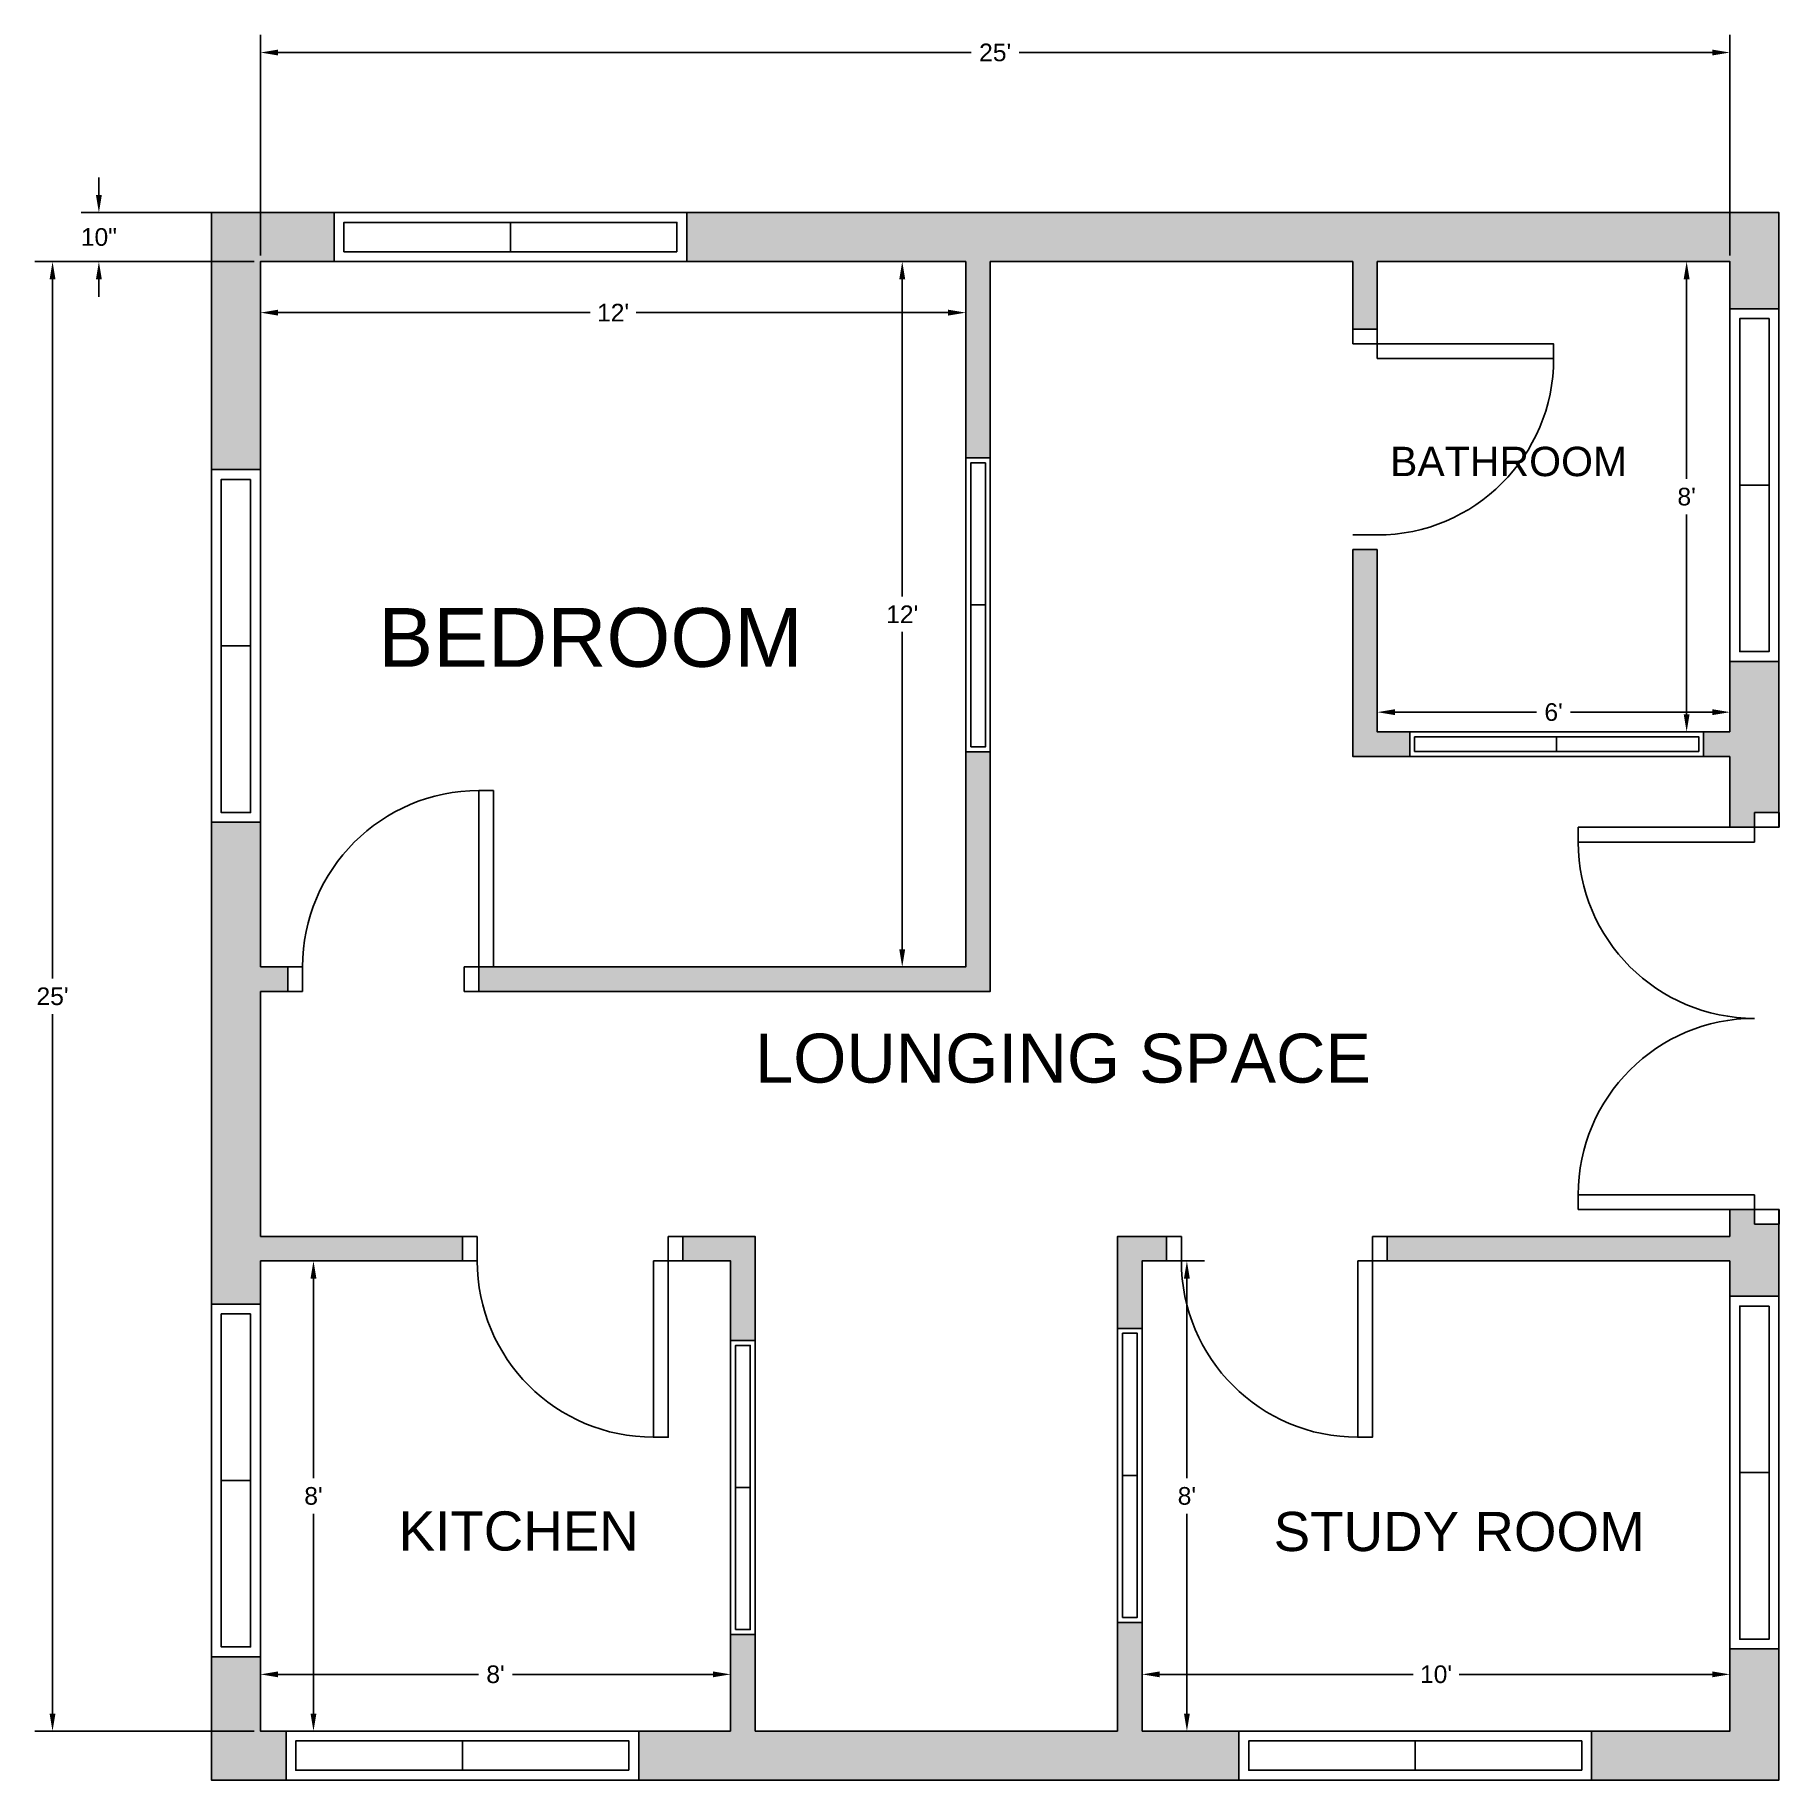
# Model space of a CAD drawing. Header units: inches. Extents: x -179 to 177, y -269 to 88.
import ezdxf

# ---------------------------------------------------------------- set-up
doc = ezdxf.new("R2010")
doc.units = ezdxf.units.IN
doc.header["$MEASUREMENT"] = 0
doc.styles.get("Standard").update_dxf_attribs({"font": 'Arial.ttf'})
doc.dimstyles.get("Standard").update_dxf_attribs({"dimscale": 20, "dimtxt": 0.18, "dimasz": 0.18, "dimexe": 0.18, "dimexo": 0.0625, "dimgap": 0.09, "dimtad": 0, "dimtih": 1, "dimtoh": 1, "dimdec": 1, "dimzin": 0, "dimdsep": 46, "dimlunit": 4, "dimtxsty": 'Standard', "dimcen": 0.09, "dimadec": 0, "dimazin": 0, "dimtfac": 1, "dimtdec": 1, "dimtofl": 0, "dimtmove": 0, "dimatfit": 3, "dimfxl": 1, "dimtolj": 1, "dimtzin": 0, "dimarcsym": 0})

# ---------------------------------------------------------------- blocks, each defined once
blk = doc.blocks.new('*D4')
at = {"color": 0, "lineweight": -2, "ltscale": 3, "transparency": 16777216}
for p, q in [((-132.88, 42.67), (-132.88, 87.7)), ((167.12, 42.67), (167.12, 87.7)), ((-129.28, 84.1), (12.23, 84.1)), ((163.52, 84.1), (22.01, 84.1))]:
    blk.add_line(p, q, dxfattribs=at)
at = {"color": 0, "ltscale": 3, "transparency": 16777216}
for points in [[(-129.28, 84.7), (-129.28, 83.5), (-132.88, 84.1)], [(163.52, 84.7), (163.52, 83.5), (167.12, 84.1)]]:
    blk.add_solid(points, dxfattribs=at)
at = {"layer": 'Defpoints', "color": 0, "ltscale": 3, "transparency": 16777216}
for p in [(167.12, 84.1), (-132.88, 41.42), (167.12, 41.42)]:
    blk.add_point(p, dxfattribs=at)
at = {"color": 0, "ltscale": 3, "transparency": 16777216, "insert": (17.12, 84.1), "char_height": 3.6, "attachment_point": 5}
blk.add_mtext("\\A1;25'", dxfattribs=at)
blk = doc.blocks.new('*D5')
at = {"color": 0, "lineweight": -2, "ltscale": 3, "transparency": 16777216}
for p, q in [((-165.85, 55.02), (-165.85, 58.62)), ((-134.13, 51.42), (-169.45, 51.42)), ((-134.13, 41.42), (-169.45, 41.42)), ((-165.85, 37.82), (-165.85, 34.22))]:
    blk.add_line(p, q, dxfattribs=at)
at = {"color": 0, "ltscale": 3, "transparency": 16777216}
for points in [[(-166.45, 55.02), (-165.25, 55.02), (-165.85, 51.42)], [(-166.45, 37.82), (-165.25, 37.82), (-165.85, 41.42)]]:
    blk.add_solid(points, dxfattribs=at)
at = {"layer": 'Defpoints', "color": 0, "ltscale": 3, "transparency": 16777216}
for p in [(-132.88, 51.42), (-165.85, 41.42), (-132.88, 41.42)]:
    blk.add_point(p, dxfattribs=at)
at = {"color": 0, "ltscale": 3, "transparency": 16777216, "insert": (-165.85, 46.42), "char_height": 3.6, "attachment_point": 5}
blk.add_mtext('\\A1;10"', dxfattribs=at)
blk = doc.blocks.new('*D8')
at = {"color": 0, "lineweight": -2, "ltscale": 3, "transparency": 16777216}
for p, q in [((-132.88, 40.17), (-132.88, 27.4)), ((11.12, 40.17), (11.12, 27.4)), ((-129.28, 31), (-65.57, 31)), ((7.52, 31), (-56.19, 31))]:
    blk.add_line(p, q, dxfattribs=at)
at = {"color": 0, "ltscale": 3, "transparency": 16777216}
for points in [[(-129.28, 31.6), (-129.28, 30.4), (-132.88, 31)], [(7.52, 31.6), (7.52, 30.4), (11.12, 31)]]:
    blk.add_solid(points, dxfattribs=at)
at = {"layer": 'Defpoints', "color": 0, "ltscale": 3, "transparency": 16777216}
for p in [(-132.88, 41.42), (11.12, 41.42), (11.12, 31)]:
    blk.add_point(p, dxfattribs=at)
at = {"color": 0, "ltscale": 3, "transparency": 16777216, "insert": (-60.88, 31), "char_height": 3.6, "attachment_point": 5}
blk.add_mtext("\\A1;12'", dxfattribs=at)
blk = doc.blocks.new('*D9')
at = {"color": 0, "lineweight": -2, "ltscale": 3, "transparency": 16777216}
for p, q in [((9.87, 41.42), (-5.45, 41.42)), ((-1.85, 37.82), (-1.85, -26.97)), ((-1.85, -98.98), (-1.85, -34.18)), ((9.87, -102.58), (-5.45, -102.58))]:
    blk.add_line(p, q, dxfattribs=at)
at = {"color": 0, "ltscale": 3, "transparency": 16777216}
for points in [[(-2.45, 37.82), (-1.25, 37.82), (-1.85, 41.42)], [(-2.45, -98.98), (-1.25, -98.98), (-1.85, -102.58)]]:
    blk.add_solid(points, dxfattribs=at)
at = {"layer": 'Defpoints', "color": 0, "ltscale": 3, "transparency": 16777216}
for p in [(11.12, 41.42), (-1.85, -102.58), (11.12, -102.58)]:
    blk.add_point(p, dxfattribs=at)
at = {"color": 0, "ltscale": 3, "transparency": 16777216, "insert": (-1.85, -30.58), "char_height": 3.6, "attachment_point": 5}
blk.add_mtext("\\A1;12'", dxfattribs=at)
blk = doc.blocks.new('*D10')
at = {"color": 0, "lineweight": -2, "ltscale": 3, "transparency": 16777216}
for p, q in [((-131.63, -162.58), (-118.44, -162.58)), ((-122.04, -166.18), (-122.04, -206.94)), ((-122.04, -254.98), (-122.04, -214.21)), ((-131.63, -258.58), (-118.44, -258.58))]:
    blk.add_line(p, q, dxfattribs=at)
at = {"color": 0, "ltscale": 3, "transparency": 16777216}
for points in [[(-122.64, -166.18), (-121.44, -166.18), (-122.04, -162.58)], [(-122.64, -254.98), (-121.44, -254.98), (-122.04, -258.58)]]:
    blk.add_solid(points, dxfattribs=at)
at = {"layer": 'Defpoints', "color": 0, "ltscale": 3, "transparency": 16777216}
for p in [(-132.88, -162.58), (-122.04, -162.58), (-132.88, -258.58)]:
    blk.add_point(p, dxfattribs=at)
at = {"color": 0, "ltscale": 3, "transparency": 16777216, "insert": (-122.04, -210.58), "char_height": 3.6, "attachment_point": 5}
blk.add_mtext("\\A1;8'", dxfattribs=at)
blk = doc.blocks.new('*D11')
at = {"color": 0, "lineweight": -2, "ltscale": 3, "transparency": 16777216}
for p, q in [((-132.88, -257.33), (-132.88, -243.39)), ((-36.88, -257.33), (-36.88, -243.39)), ((-129.28, -246.99), (-88.34, -246.99)), ((-40.48, -246.99), (-81.42, -246.99))]:
    blk.add_line(p, q, dxfattribs=at)
at = {"color": 0, "ltscale": 3, "transparency": 16777216}
for points in [[(-129.28, -246.39), (-129.28, -247.59), (-132.88, -246.99)], [(-40.48, -246.39), (-40.48, -247.59), (-36.88, -246.99)]]:
    blk.add_solid(points, dxfattribs=at)
at = {"layer": 'Defpoints', "color": 0, "ltscale": 3, "transparency": 16777216}
for p in [(-36.88, -246.99), (-132.88, -258.58), (-36.88, -258.58)]:
    blk.add_point(p, dxfattribs=at)
at = {"color": 0, "ltscale": 3, "transparency": 16777216, "insert": (-84.88, -246.99), "char_height": 3.6, "attachment_point": 5}
blk.add_mtext("\\A1;8'", dxfattribs=at)
blk = doc.blocks.new('*D12')
at = {"color": 0, "lineweight": -2, "ltscale": 3, "transparency": 16777216}
for p, q in [((48.37, -162.58), (59.86, -162.58)), ((56.26, -166.18), (56.26, -206.94)), ((56.26, -254.98), (56.26, -214.21)), ((48.37, -258.58), (59.86, -258.58))]:
    blk.add_line(p, q, dxfattribs=at)
at = {"color": 0, "ltscale": 3, "transparency": 16777216}
for points in [[(55.66, -166.18), (56.86, -166.18), (56.26, -162.58)], [(55.66, -254.98), (56.86, -254.98), (56.26, -258.58)]]:
    blk.add_solid(points, dxfattribs=at)
at = {"layer": 'Defpoints', "color": 0, "ltscale": 3, "transparency": 16777216}
for p in [(47.12, -162.58), (56.26, -162.58), (47.12, -258.58)]:
    blk.add_point(p, dxfattribs=at)
at = {"color": 0, "ltscale": 3, "transparency": 16777216, "insert": (56.26, -210.58), "char_height": 3.6, "attachment_point": 5}
blk.add_mtext("\\A1;8'", dxfattribs=at)
blk = doc.blocks.new('*D13')
at = {"color": 0, "lineweight": -2, "ltscale": 3, "transparency": 16777216}
for p, q in [((47.12, -257.33), (47.12, -243.39)), ((167.12, -257.33), (167.12, -243.39)), ((50.72, -246.99), (102.43, -246.99)), ((163.52, -246.99), (111.81, -246.99))]:
    blk.add_line(p, q, dxfattribs=at)
at = {"color": 0, "ltscale": 3, "transparency": 16777216}
for points in [[(50.72, -246.39), (50.72, -247.59), (47.12, -246.99)], [(163.52, -246.39), (163.52, -247.59), (167.12, -246.99)]]:
    blk.add_solid(points, dxfattribs=at)
at = {"layer": 'Defpoints', "color": 0, "ltscale": 3, "transparency": 16777216}
for p in [(47.12, -246.99), (47.12, -258.58), (167.12, -258.58)]:
    blk.add_point(p, dxfattribs=at)
at = {"color": 0, "ltscale": 3, "transparency": 16777216, "insert": (107.12, -246.99), "char_height": 3.6, "attachment_point": 5}
blk.add_mtext("\\A1;10'", dxfattribs=at)
blk = doc.blocks.new('*D15')
at = {"color": 0, "lineweight": -2, "ltscale": 3, "transparency": 16777216}
for p, q in [((165.87, 41.42), (154.68, 41.42)), ((158.28, 37.82), (158.28, -2.94)), ((158.28, -50.98), (158.28, -10.21)), ((165.87, -54.58), (154.68, -54.58))]:
    blk.add_line(p, q, dxfattribs=at)
at = {"color": 0, "ltscale": 3, "transparency": 16777216}
for points in [[(157.68, 37.82), (158.88, 37.82), (158.28, 41.42)], [(157.68, -50.98), (158.88, -50.98), (158.28, -54.58)]]:
    blk.add_solid(points, dxfattribs=at)
at = {"layer": 'Defpoints', "color": 0, "ltscale": 3, "transparency": 16777216}
for p in [(167.12, 41.42), (158.28, -54.58), (167.12, -54.58)]:
    blk.add_point(p, dxfattribs=at)
at = {"color": 0, "ltscale": 3, "transparency": 16777216, "insert": (158.28, -6.58), "char_height": 3.6, "attachment_point": 5}
blk.add_mtext("\\A1;8'", dxfattribs=at)
blk = doc.blocks.new('*D16')
at = {"color": 0, "lineweight": -2, "ltscale": 3, "transparency": 16777216}
for p, q in [((95.12, -53.33), (95.12, -46.96)), ((167.12, -53.33), (167.12, -46.96)), ((98.72, -50.56), (127.65, -50.56)), ((163.52, -50.56), (134.59, -50.56))]:
    blk.add_line(p, q, dxfattribs=at)
at = {"color": 0, "ltscale": 3, "transparency": 16777216}
for points in [[(98.72, -49.96), (98.72, -51.16), (95.12, -50.56)], [(163.52, -49.96), (163.52, -51.16), (167.12, -50.56)]]:
    blk.add_solid(points, dxfattribs=at)
at = {"layer": 'Defpoints', "color": 0, "ltscale": 3, "transparency": 16777216}
for p in [(167.12, -50.56), (95.12, -54.58), (167.12, -54.58)]:
    blk.add_point(p, dxfattribs=at)
at = {"color": 0, "ltscale": 3, "transparency": 16777216, "insert": (131.12, -50.56), "char_height": 3.6, "attachment_point": 5}
blk.add_mtext("\\A1;6'", dxfattribs=at)
blk = doc.blocks.new('*D17')
at = {"color": 0, "lineweight": -2, "ltscale": 3, "transparency": 16777216}
for p, q in [((-134.13, 41.42), (-178.91, 41.42)), ((-175.31, 37.82), (-175.31, -104.94)), ((-175.31, -254.98), (-175.31, -112.21)), ((-134.13, -258.58), (-178.91, -258.58))]:
    blk.add_line(p, q, dxfattribs=at)
at = {"color": 0, "ltscale": 3, "transparency": 16777216}
for points in [[(-175.91, 37.82), (-174.71, 37.82), (-175.31, 41.42)], [(-175.91, -254.98), (-174.71, -254.98), (-175.31, -258.58)]]:
    blk.add_solid(points, dxfattribs=at)
at = {"layer": 'Defpoints', "color": 0, "ltscale": 3, "transparency": 16777216}
for p in [(-132.88, 41.42), (-175.31, -258.58), (-132.88, -258.58)]:
    blk.add_point(p, dxfattribs=at)
at = {"color": 0, "ltscale": 3, "transparency": 16777216, "insert": (-175.31, -108.58), "char_height": 3.6, "attachment_point": 5}
blk.add_mtext("\\A1;25'", dxfattribs=at)

msp = doc.modelspace()

# ---------------------------------------------------------------- hatches: boundary and pattern name
at = {"ltscale": 3}
h = msp.add_hatch(color=5, dxfattribs=at)
h.dxf.hatch_style = 1
h.paths.add_polyline_path([(177.12, 51.42), (-45.84, 51.42), (-45.84, 41.42), (11.12, 41.42), (11.12, 1.33), (16.12, 1.33), (16.12, 41.42), (90.12, 41.42), (90.12, 27.62), (95.12, 27.62), (95.12, 41.42), (167.12, 41.42), (167.12, 31.8), (177.12, 31.8)])
h.paths.add_polyline_path([(16.12, -58.67), (11.12, -58.67), (11.12, -102.58), (-85.26, -102.58), (-88.26, -102.58), (-88.26, -107.58), (16.12, -107.58)])
h.paths.add_polyline_path([(-132.88, -73.05), (-142.88, -73.05), (-142.88, -171.39), (-132.88, -171.39), (-132.88, -162.58), (-91.63, -162.58), (-91.63, -157.58), (-132.88, -157.58), (-132.88, -107.58), (-127.26, -107.58), (-127.26, -102.58), (-132.88, -102.58), (-132.88, -93.19)])
h.paths.add_polyline_path([(-132.88, 41.42), (-117.84, 41.42), (-117.84, 51.42), (-142.88, 51.42), (-142.88, -1.05), (-132.88, -1.05)])
h.paths.add_polyline_path([(177.12, -40.2), (167.12, -40.2), (167.12, -54.58), (161.74, -54.58), (161.74, -59.58), (167.12, -59.58), (167.12, -74.07), (172.15, -74.07), (172.15, -71.07), (177.12, -71.07)])
h.paths.add_polyline_path([(95.12, -17.38), (90.12, -17.38), (90.12, -59.58), (101.74, -59.58), (101.74, -54.58), (95.12, -54.58)])
h.paths.add_polyline_path([(-132.88, -243.39), (-142.88, -243.39), (-142.88, -268.58), (-127.65, -268.58), (-127.65, -258.58), (-132.88, -258.58)])
h.paths.add_polyline_path([(66.88, -258.58), (47.12, -258.58), (47.12, -236.37), (42.12, -236.37), (42.12, -258.58), (-31.88, -258.58), (-31.88, -238.85), (-36.88, -238.85), (-36.88, -258.58), (-55.65, -258.58), (-55.65, -268.58), (66.88, -268.58)])
h.paths.add_polyline_path([(177.12, -241.81), (167.12, -241.81), (167.12, -258.58), (138.88, -258.58), (138.88, -268.58), (177.12, -268.58)])
h.paths.add_polyline_path([(47.12, -162.58), (52.13, -162.58), (52.13, -157.58), (42.12, -157.58), (42.12, -176.37), (47.12, -176.37)])
h.paths.add_polyline_path([(177.12, -155.07), (172.15, -155.07), (172.15, -152.07), (167.12, -152.07), (167.12, -157.58), (97.13, -157.58), (97.13, -162.58), (167.12, -162.58), (167.12, -169.81), (177.12, -169.81)])
h.paths.add_polyline_path([(-31.88, -157.58), (-46.63, -157.58), (-46.63, -162.58), (-36.88, -162.58), (-36.88, -178.85), (-31.88, -178.85)])

# ---------------------------------------------------------------- linework, layer by layer
at = {"color": 3}
for p, q in [((-81.84, 49.42), (-81.84, 43.42)), ((169.12, -4.2), (175.12, -4.2)), ((15.12, -28.67), (12.12, -28.67)), ((-140.88, -37.05), (-134.88, -37.05)), ((11.12, -58.67), (11.12, -53.67)), ((101.74, -54.58), (106.74, -54.58)), ((131.74, -58.58), (131.74, -55.58)), ((46.12, -206.37), (43.12, -206.37)), ((169.12, -205.81), (175.12, -205.81)), ((-140.88, -207.39), (-134.88, -207.39)), ((-32.88, -208.85), (-35.88, -208.85)), ((42.12, -236.37), (42.12, -231.37)), ((-36.88, -238.85), (-36.88, -233.85)), ((-91.65, -260.58), (-91.65, -266.58)), ((102.88, -260.58), (102.88, -266.58))]:
    msp.add_line(p, q, dxfattribs=at)
at = {"ltscale": 3}
for p, q in [((11.12, 41.42), (11.12, -102.58)), ((11.12, 41.42), (11.12, -102.58)), ((-132.88, -93.19), (-132.88, -102.58))]:
    msp.add_line(p, q, dxfattribs=at)
for p, q in [((167.12, 41.42), (95.12, 41.42)), ((-132.88, -258.58), (-36.88, -258.58)), ((-132.88, -258.58), (-36.88, -258.58)), ((-31.88, -258.58), (-12.88, -258.58)), ((167.12, -258.58), (47.12, -258.58))]:
    msp.add_line(p, q)
at = {"color": 1}
for p, q in [((95.12, 27.62), (90.12, 27.62)), ((90.12, 27.62), (90.12, 24.62)), ((95.12, 27.62), (95.12, 21.62)), ((95.12, 24.62), (90.12, 24.62)), ((95.12, -14.38), (90.12, -14.38)), ((95.12, -17.38), (90.12, -17.38)), ((-85.26, -66.58), (-88.26, -66.58)), ((-88.26, -66.58), (-88.26, -102.58)), ((-85.26, -102.58), (-85.26, -66.58)), ((172.15, -71.07), (177.15, -71.07)), ((172.15, -74.07), (172.15, -71.07)), ((177.15, -71.07), (177.15, -74.07)), ((172.15, -74.07), (136.15, -74.07)), ((136.15, -74.07), (136.15, -77.07)), ((172.15, -74.07), (172.15, -77.07)), ((177.15, -74.07), (172.15, -74.07)), ((136.15, -77.07), (172.15, -77.07)), ((-127.26, -102.58), (-127.26, -107.58)), ((-124.26, -102.58), (-127.26, -102.58)), ((-124.26, -102.58), (-124.26, -107.58)), ((-91.26, -102.58), (-91.26, -107.58)), ((-88.26, -102.58), (-91.26, -102.58)), ((-88.26, -102.58), (-88.26, -107.58)), ((-85.26, -102.58), (-88.26, -102.58)), ((-127.26, -107.58), (-124.26, -107.58)), ((-91.26, -107.58), (-88.26, -107.58)), ((136.15, -152.07), (136.15, -149.07)), ((136.15, -149.07), (172.15, -149.07)), ((172.15, -152.07), (172.15, -149.07)), ((172.15, -152.07), (136.15, -152.07)), ((177.15, -152.07), (172.15, -152.07)), ((172.15, -152.07), (172.15, -155.07)), ((177.15, -155.07), (177.15, -152.07)), ((172.15, -155.07), (177.15, -155.07)), ((-88.63, -157.58), (-91.63, -157.58)), ((-91.63, -162.58), (-91.63, -157.58)), ((-88.63, -162.58), (-88.63, -157.58)), ((-46.63, -157.58), (-49.63, -157.58)), ((-49.63, -162.58), (-49.63, -157.58)), ((-49.63, -162.58), (-49.63, -157.58)), ((-46.63, -162.58), (-46.63, -157.58)), ((55.13, -157.58), (52.13, -157.58)), ((52.13, -162.58), (52.13, -157.58)), ((55.13, -162.58), (55.13, -157.58)), ((97.13, -157.58), (94.13, -157.58)), ((94.13, -162.58), (94.13, -157.58)), ((94.13, -162.58), (94.13, -157.58)), ((97.13, -162.58), (97.13, -157.58)), ((-91.63, -162.58), (-88.63, -162.58)), ((-49.63, -162.58), (-52.63, -162.58)), ((-49.63, -162.58), (-46.63, -162.58)), ((52.13, -162.58), (55.13, -162.58)), ((94.13, -162.58), (91.13, -162.58)), ((94.13, -162.58), (97.13, -162.58))]:
    msp.add_line(p, q, dxfattribs=at)
for points in [[(177.12, -152.07), (177.12, -268.58), (-142.88, -268.58), (-142.88, 51.42), (177.12, 51.42), (177.12, -74.07)], [(-132.88, -101.45), (-132.88, 41.42), (11.12, 41.42)], [(-132.88, -101.45), (-132.88, 41.42), (11.12, 41.42), (11.12, -101.45)], [(16.12, 41.42), (90.12, 41.42)], [(90.12, 41.42), (90.12, 27.62)], [(95.12, 41.42), (95.12, 27.62)], [(95.12, 41.42), (167.12, 41.42), (167.12, -54.58)], [(90.12, -17.38), (90.12, -59.58), (167.12, -59.58)], [(95.12, -17.38), (95.12, -54.58), (167.12, -54.58)], [(167.12, -59.58), (167.12, -74.07)], [(-132.88, -157.58), (-132.88, -107.58)], [(167.12, -152.07), (167.12, -157.58)], [(-88.63, -157.58), (-132.88, -157.58)], [(-31.88, -258.58), (-31.88, -157.58), (-49.63, -157.58)], [(42.12, -258.58), (42.12, -157.58), (55.13, -157.58)], [(94.13, -157.58), (167.12, -157.58)], [(-36.88, -258.58), (-132.88, -258.58), (-132.88, -162.58)], [(-88.63, -162.58), (-132.88, -162.58)], [(-36.88, -258.58), (-36.88, -162.58), (-52.63, -162.58)], [(47.12, -258.58), (47.12, -162.58), (55.13, -162.58)], [(167.12, -162.58), (167.12, -258.58), (47.12, -258.58)], [(91.13, -162.58), (167.12, -162.58)], [(42.12, -258.58), (-31.88, -258.58)]]:
    msp.add_lwpolyline(points)
at = {"color": 3}
for points in [[(-45.84, 41.42), (-117.84, 41.42), (-117.84, 51.42), (-45.84, 51.42)], [(-47.84, 43.42), (-115.84, 43.42), (-115.84, 49.42), (-47.84, 49.42)], [(177.12, 31.8), (177.12, -40.2), (167.12, -40.2), (167.12, 31.8)], [(175.12, 29.8), (175.12, -38.2), (169.12, -38.2), (169.12, 29.8)], [(11.12, -58.67), (11.12, 1.33), (16.12, 1.33), (16.12, -58.67)], [(12.12, -57.67), (12.12, 0.33), (15.12, 0.33), (15.12, -57.67)], [(-132.88, -1.05), (-132.88, -73.05), (-142.88, -73.05), (-142.88, -1.05)], [(-134.88, -3.05), (-134.88, -71.05), (-140.88, -71.05), (-140.88, -3.05)], [(101.74, -54.58), (161.74, -54.58), (161.74, -59.58), (101.74, -59.58)], [(102.74, -55.58), (160.74, -55.58), (160.74, -58.58), (102.74, -58.58)], [(177.12, -169.81), (177.12, -241.81), (167.12, -241.81), (167.12, -169.81)], [(-132.88, -171.39), (-132.88, -243.39), (-142.88, -243.39), (-142.88, -171.39)], [(-134.88, -173.39), (-134.88, -241.39), (-140.88, -241.39), (-140.88, -173.39)], [(175.12, -171.81), (175.12, -239.81), (169.12, -239.81), (169.12, -171.81)], [(42.12, -236.37), (42.12, -176.37), (47.12, -176.37), (47.12, -236.37)], [(43.12, -235.37), (43.12, -177.37), (46.12, -177.37), (46.12, -235.37)], [(-36.88, -238.85), (-36.88, -178.85), (-31.88, -178.85), (-31.88, -238.85)], [(-35.88, -237.85), (-35.88, -179.85), (-32.88, -179.85), (-32.88, -237.85)], [(-55.65, -268.58), (-127.65, -268.58), (-127.65, -258.58), (-55.65, -258.58)], [(138.88, -268.58), (66.88, -268.58), (66.88, -258.58), (138.88, -258.58)], [(-57.65, -266.58), (-125.65, -266.58), (-125.65, -260.58), (-57.65, -260.58)], [(136.88, -266.58), (68.88, -266.58), (68.88, -260.58), (136.88, -260.58)]]:
    msp.add_lwpolyline(points, close=True, dxfattribs=at)
at = {"ltscale": 3}
for points in [[(16.12, 41.42), (16.12, -107.58), (-88.26, -107.58)], [(11.12, 41.42), (11.12, -102.58), (-85.26, -102.58)], [(-127.26, -102.58), (-132.88, -102.58)], [(-127.26, -107.58), (-132.88, -107.58)]]:
    msp.add_lwpolyline(points, dxfattribs=at)
at = {"color": 1}
for points in [[(90.12, 24.62), (95.12, 24.62), (131.12, 24.62), (131.12, 21.62), (95.12, 21.62)], [(-49.63, -157.58), (-49.63, -162.58), (-49.63, -198.58), (-52.63, -198.58), (-52.63, -162.58)], [(94.13, -157.58), (94.13, -162.58), (94.13, -198.58), (91.13, -198.58), (91.13, -162.58)]]:
    msp.add_lwpolyline(points, dxfattribs=at)
for centre, start, end in [((95.12, 21.62), 270, 0), ((-88.26, -102.58), 90, 180), ((172.15, -77.07), 180, 270), ((172.15, -149.07), 90, 180), ((-52.63, -162.58), 180, 270), ((91.13, -162.58), 180, 270)]:
    msp.add_arc(centre, 36, start, end, dxfattribs=at)

# ---------------------------------------------------------------- texts
at = {"ltscale": 3, "attachment_point": 1}
for s, width, insert, char_height in [('BATHROOM', 322.9385, (97.72, 3.62), 6), ('BEDROOM', 166.5175, (-108.8, -29.3), 12), ('LOUNGING SPACE', 270.5652, (-31.88, -116.19), 10), ('KITCHEN', 134.8972, (-104.67, -213.72), 8), ('STUDY ROOM', 330.1858, (73.97, -213.82), 8)]:
    msp.add_mtext_dynamic_manual_height_columns(s, width=width, gutter_width=1, heights=[0], dxfattribs=dict(at, insert=insert, char_height=char_height))

# ---------------------------------------------------------------- dimensions: what is measured, and where the dimension line sits
at = {"ltscale": 3}
for base, p1, p2, picture, middle in [((167.12, 84.1), (-132.88, 41.42), (167.12, 41.42), '*D4', (17.12, 84.1)), ((11.12, 31), (-132.88, 41.42), (11.12, 41.42), '*D8', (-60.88, 31)), ((167.12, -50.56), (95.12, -54.58), (167.12, -54.58), '*D16', (131.12, -50.56)), ((-36.88, -246.99), (-132.88, -258.58), (-36.88, -258.58), '*D11', (-84.88, -246.99)), ((47.12, -246.99), (167.12, -258.58), (47.12, -258.58), '*D13', (107.12, -246.99))]:
    dim = msp.add_linear_dim(base=base, p1=p1, p2=p2, dimstyle='Standard', dxfattribs=at)
    dim.commit()
    dim.dimension.update_dxf_attribs({"geometry": picture, "text_midpoint": middle})
for base, p1, p2, picture, middle in [((-165.85, 41.42), (-132.88, 51.42), (-132.88, 41.42), '*D5', (-165.85, 46.42)), ((-175.31, -258.58), (-132.88, 41.42), (-132.88, -258.58), '*D17', (-175.31, -108.58)), ((-1.85, -102.58), (11.12, 41.42), (11.12, -102.58), '*D9', (-1.85, -30.58)), ((158.28, -54.58), (167.12, 41.42), (167.12, -54.58), '*D15', (158.28, -6.58)), ((-122.04, -162.58), (-132.88, -258.58), (-132.88, -162.58), '*D10', (-122.04, -210.58)), ((56.26, -162.58), (47.12, -258.58), (47.12, -162.58), '*D12', (56.26, -210.58))]:
    dim = msp.add_linear_dim(base=base, p1=p1, p2=p2, angle=90, dimstyle='Standard', dxfattribs=at)
    dim.commit()
    dim.dimension.update_dxf_attribs({"geometry": picture, "text_midpoint": middle})

doc.saveas('drawing.dxf')
